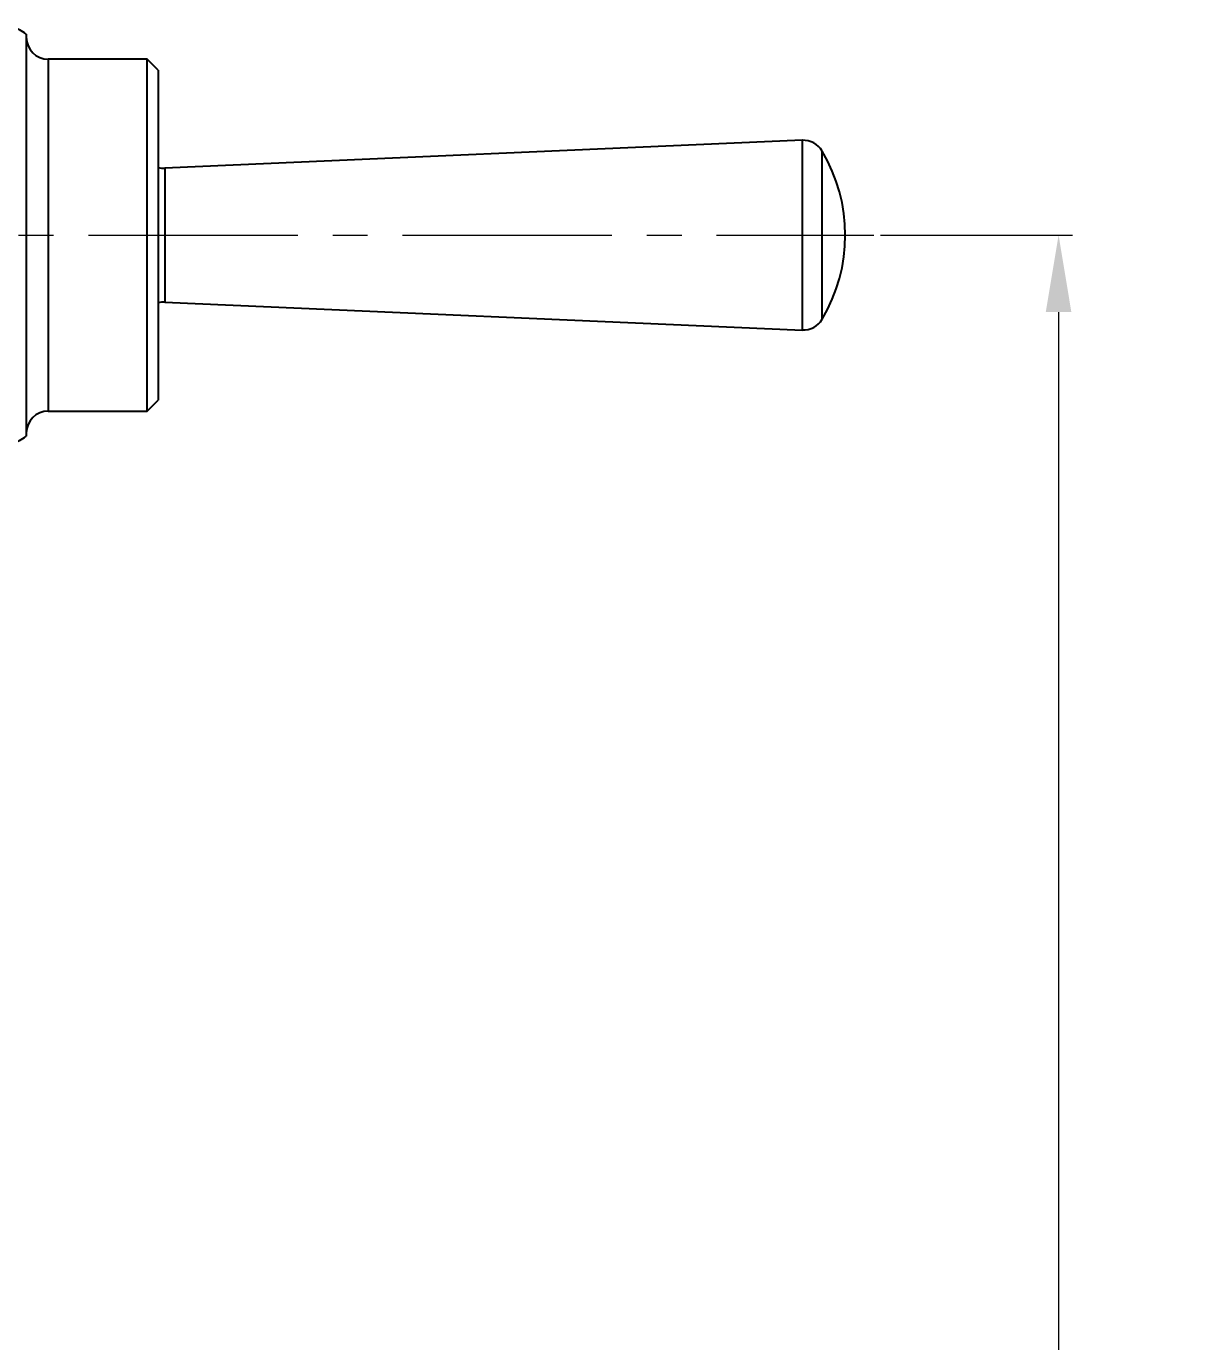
# Model space of a CAD drawing. Header units: millimetres. Extents: x 4257 to 5098, y 860 to 1455.
# Drawn here: x 4631.2 to 4737, y 1048.4 to 1168.1 of the extents above; entities that cross this region are included whole.
import ezdxf

# ---------------------------------------------------------------- set-up
doc = ezdxf.new("R2010")
doc.units = ezdxf.units.MM
doc.linetypes.add('CENTER2', pattern=[28.575, 19.05, -3.175, 3.175, -3.175])
doc.styles.add('Arial', font='arial.ttf')
doc.dimstyles.new('ISO-25', dxfattribs={"dimtxt": 7, "dimasz": 7, "dimexe": 1.25, "dimexo": 0.625, "dimgap": 3, "dimtad": 1, "dimtih": 1, "dimtoh": 1, "dimdec": 1, "dimlunit": 6, "dimtxsty": 'Arial', "dimcen": 0, "dimclrd": 3, "dimclre": 3, "dimclrt": 4, "dimadec": 0, "dimazin": 0, "dimtfac": 1, "dimtdec": 1, "dimtmove": 0, "dimatfit": 3, "dimfxl": 1, "dimlwd": 13, "dimlwe": 13, "dimarcsym": 0})

# ---------------------------------------------------------------- blocks, each defined once
blk = doc.blocks.new('*D24')
at = {"color": 3, "lineweight": 13, "transparency": 16777216}
for p, q in [((4708.91, 1149.06), (4726.35, 1149.06)), ((4725.1, 1142.06), (4725.1, 1044.49)), ((4725.1, 933.76), (4725.1, 1031.33)), ((4596.19, 926.76), (4726.35, 926.76))]:
    blk.add_line(p, q, dxfattribs=at)
at = {"color": 3, "transparency": 16777216}
for points in [[(4723.93, 1142.06), (4726.26, 1142.06), (4725.1, 1149.06)], [(4723.93, 933.76), (4726.26, 933.76), (4725.1, 926.76)]]:
    blk.add_solid(points, dxfattribs=at)
at = {"layer": 'Defpoints', "color": 0, "transparency": 16777216}
for p in [(4708.29, 1149.06), (4725.1, 1149.06), (4595.57, 926.76)]:
    blk.add_point(p, dxfattribs=at)
at = {"color": 4, "transparency": 16777216, "insert": (4725.1, 1037.91), "char_height": 7, "attachment_point": 5, "style": 'Arial'}
blk.add_mtext('222.3', dxfattribs=at)

msp = doc.modelspace()

# ---------------------------------------------------------------- linework, layer by layer
at = {"lineweight": 25}
for p, q in [((4631.19, 1167.36), (4631.19, 1149.06)), ((4642.19, 1165.06), (4633.19, 1165.06)), ((4633.19, 1165.06), (4633.19, 1133.06)), ((4643.19, 1164.06), (4642.19, 1165.06)), ((4642.19, 1133.06), (4642.19, 1165.06)), ((4643.19, 1164.06), (4643.19, 1134.06)), ((4701.79, 1157.69), (4643.78, 1155.15)), ((4701.79, 1140.43), (4701.79, 1157.69)), ((4703.59, 1141.41), (4703.59, 1156.71)), ((4643.78, 1155.15), (4643.78, 1142.97)), ((4631.19, 1149.06), (4631.19, 1130.76)), ((4643.78, 1142.97), (4701.79, 1140.43)), ((4642.19, 1133.06), (4643.19, 1134.06)), ((4633.19, 1133.06), (4642.19, 1133.06))]:
    msp.add_line(p, q, dxfattribs=at)
at = {"color": 1, "linetype": 'CENTER2', "lineweight": 18}
msp.add_line((4579.69, 1149.06), (4708.29, 1149.06), dxfattribs=at)
at = {"lineweight": 25}
for centre, radius, start, end in [((4625.19, 1158.14), 11, 56.9443, 64.4001), ((4633.19, 1167.06), 2, 180, 270), ((4701.87, 1155.69), 2, 30.6691, 92.5051), ((4690.69, 1149.06), 15, 329.3309, 30.6691), ((4643.69, 1157.15), 2, 255.5217, 272.5051), ((4643.69, 1140.97), 2, 87.4949, 104.4783), ((4701.87, 1142.43), 2, 267.4949, 329.3309), ((4633.19, 1131.06), 2, 90, 180), ((4625.19, 1139.98), 11, 295.6126, 303.0557)]:
    msp.add_arc(centre, radius, start, end, dxfattribs=at)

# ---------------------------------------------------------------- dimensions: what is measured, and where the dimension line sits
dim = msp.add_linear_dim(base=(4725.1, 1149.06), p1=(4595.57, 926.76), p2=(4708.29, 1149.06), angle=90, dimstyle='ISO-25')
dim.commit()
dim.dimension.update_dxf_attribs({"geometry": '*D24', "text_midpoint": (4725.1, 1037.91)})

doc.saveas('drawing.dxf')
